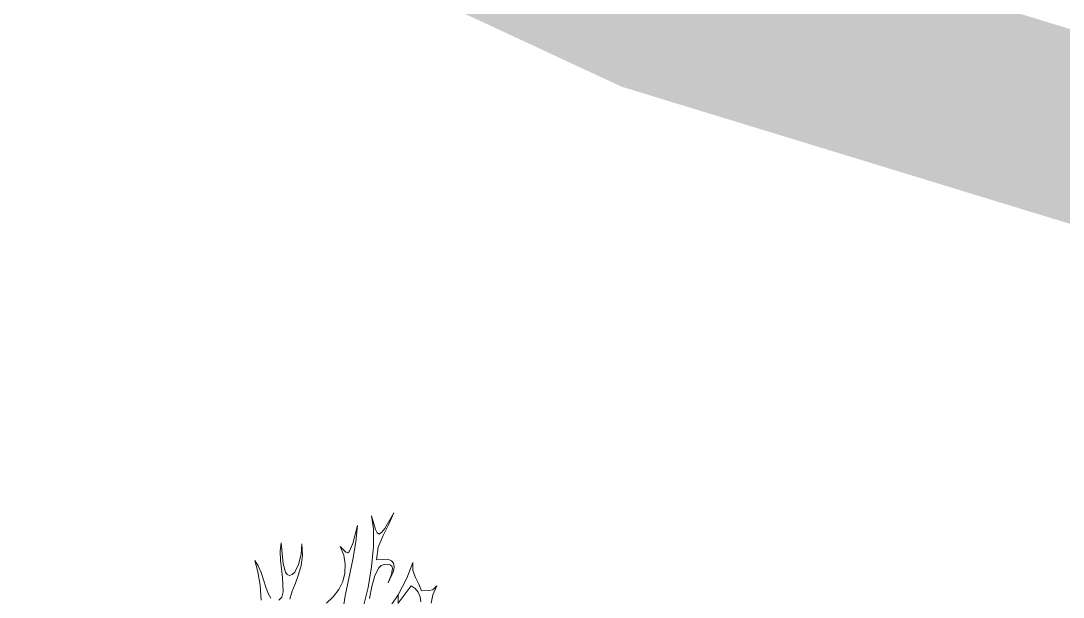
# Model space of a CAD drawing. Header units: inches. Extents: x -885 to 26362, y -28010 to 990.
# Drawn here: x 4394.729 to 4396.923, y -2393.058 to -2391.843 of the extents above; entities that cross this region are included whole.
import ezdxf

# ---------------------------------------------------------------- set-up
doc = ezdxf.new("R2010")
doc.units = ezdxf.units.IN
doc.header["$MEASUREMENT"] = 0
doc.layers.add('Text', color=7, linetype='Continuous')
doc.layers.add('TREE', color=3, linetype='Continuous', lineweight=15)

# ---------------------------------------------------------------- blocks, each defined once
blk = doc.blocks.new('tree2')
at = {"layer": 'TREE'}
for points in [[(5207.1959, 5948.7083), (5207.1956, 5948.7222), (5207.1716, 5948.6871)], [(5207.1488, 5948.7163), (5207.1525, 5948.736), (5207.1577, 5948.7539), (5207.1642, 5948.7665), (5207.1682, 5948.7705), (5207.1728, 5948.772), (5207.1827, 5948.7717), (5207.1851, 5948.7693), (5207.1864, 5948.7659), (5207.1848, 5948.7557), (5207.1796, 5948.7419), (5207.1882, 5948.761), (5207.1894, 5948.7684), (5207.1882, 5948.7742), (5207.1848, 5948.7782), (5207.179, 5948.7807), (5207.1605, 5948.7798), (5207.1633, 5948.8004), (5207.171, 5948.8192), (5207.1802, 5948.8379), (5207.1888, 5948.8567), (5207.1737, 5948.8306), (5207.1685, 5948.8241), (5207.1648, 5948.8216), (5207.1614, 5948.8235), (5207.1586, 5948.829), (5207.1519, 5948.8518), (5207.1553, 5948.8302), (5207.1553, 5948.8013), (5207.1522, 5948.7684), (5207.1466, 5948.7342), (5207.1386, 5948.7018)], [(5207.1017, 5948.6717), (5207.1094, 5948.7206), (5207.1214, 5948.7801), (5207.1263, 5948.8093), (5207.1294, 5948.8355), (5207.1217, 5948.8065), (5207.1158, 5948.7927), (5207.1131, 5948.7908), (5207.11, 5948.7921), (5207.1011, 5948.8016), (5207.1069, 5948.7871), (5207.1094, 5948.7724), (5207.1085, 5948.7579), (5207.1051, 5948.744), (5207.0986, 5948.7311), (5207.0897, 5948.7191), (5207.0786, 5948.7086)], [(5207.0188, 5948.7154), (5207.0225, 5948.7286), (5207.0278, 5948.7416), (5207.033, 5948.7554), (5207.0373, 5948.7702), (5207.0395, 5948.7868), (5207.0386, 5948.8056), (5207.037, 5948.7887), (5207.033, 5948.772), (5207.0268, 5948.7594), (5207.0228, 5948.7557), (5207.0182, 5948.7542), (5207.0145, 5948.7557), (5207.0118, 5948.7597), (5207.0078, 5948.7733), (5207.0047, 5948.8072), (5207.0031, 5948.7936), (5207.0034, 5948.7791), (5207.0068, 5948.7505), (5207.0081, 5948.7271), (5207.0059, 5948.7188), (5207.0007, 5948.7135)], [(5206.9877, 5948.7169), (5206.9834, 5948.7246), (5206.9797, 5948.7351), (5206.972, 5948.7588), (5206.9671, 5948.7696), (5206.9613, 5948.7785), (5206.9665, 5948.76), (5206.9702, 5948.7382), (5206.9717, 5948.7138)], [(5207.2495, 5948.7086), (5207.2526, 5948.7225), (5207.259, 5948.7369), (5207.2526, 5948.7308), (5207.2464, 5948.7292), (5207.2341, 5948.7289), (5207.2295, 5948.74), (5207.2239, 5948.7505), (5207.2199, 5948.7619), (5207.2196, 5948.7754), (5207.2101, 5948.7496), (5207.1956, 5948.7222), (5207.1959, 5948.7086), (5207.2172, 5948.7373), (5207.2233, 5948.7326), (5207.2282, 5948.7265), (5207.2316, 5948.7191), (5207.2329, 5948.7111)]]:
    blk.add_lwpolyline(points, dxfattribs=at)

msp = doc.modelspace()

# ---------------------------------------------------------------- linework, layer by layer
at = {"layer": 'Text', "color": 1, "const_width": 0.392416}
msp.add_lwpolyline([(4380.527995, -2388.982511), (4382.51831, -2389.301919), (4384.536311, -2389.315316), (4386.50307, -2389.553826), (4388.927419, -2389.694344), (4390.273791, -2389.906969), (4392.368148, -2390.465342), (4394.317056, -2390.984938), (4396.064071, -2391.798412), (4397.846033, -2392.343842), (4400.641136, -2393.199379), (4401.56749, -2393.482921), (4402.80033, -2393.530847), (4403.29312, -2393.686156), (4404.652691, -2395.176383)], dxfattribs=at)

# ---------------------------------------------------------------- block references
at = {"layer": 'TREE', "color": 3, "xscale": 1.288602291024512, "yscale": 1.288602291008523, "zscale": 1.288602291016571}
msp.add_blockref('tree2', (-2314.48082, -10058.589942), dxfattribs=at)

doc.saveas('drawing.dxf')
